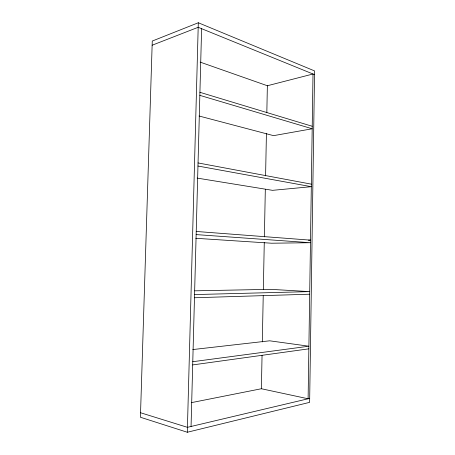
<?xml version="1.0" encoding="UTF-8"?>
<svg xmlns="http://www.w3.org/2000/svg" width="455" height="455" viewBox="0 0 455 455"><rect width="100%" height="100%" fill="white"/><g stroke="black" fill="none" stroke-linecap="round" stroke-linejoin="round"><path stroke-width="0.68" d="M262.052 355.389L261.392 388.741L308.109 398.773L313.012 74.006L267.364 85.745L266.829 112.709M262.313 341.904L263.223 295.784M263.348 289.397L264.27 242.56M264.383 236.884L265.322 189.343M265.589 175.863L266.425 133.287M187.306 432.25L198.312 22.75L314.587 70.923L309.633 402.351L187.306 432.25L140.413 417.246L152.266 41.047L198.312 22.75M191.06 426.471L201.611 28.682M152.135 45.227L198.187 27.289L314.53 74.626M309.69 398.398L187.443 427.33L140.555 412.742M191.345 402.652L261.608 388.695M192.692 364.921L308.865 348.831M192.778 361.702L308.905 346.215L269.673 340.806L192.755 349.565M194.478 297.752L309.69 294.203M194.558 294.573L309.73 291.615L270.645 289.334L194.82 290.825M308.382 240.189L310.503 240.155L196.236 231.464M195.775 238.289L271.521 243.215L310.464 242.714L196.15 234.598M197.163 178.093L272.528 190.338L311.311 186.686L197.97 166.035M198.05 162.941L311.351 184.156M199.062 116.008L273.563 135.647L312.187 128.776L199.842 95.357M199.921 92.308L312.227 126.274M200.177 62.119L267.574 85.819"/></g></svg>
